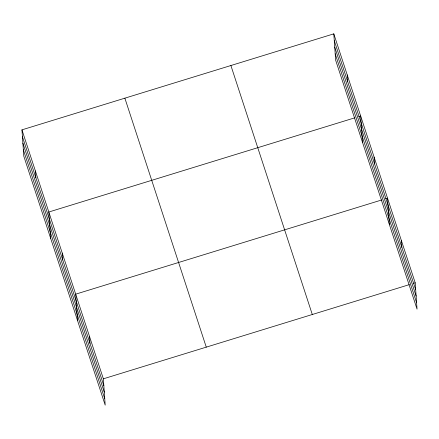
<?xml version="1.0" encoding="UTF-8"?>
<svg xmlns="http://www.w3.org/2000/svg" width="439" height="439" viewBox="0 0 439 439"><rect width="100%" height="100%" fill="white"/><g stroke="black" fill="none" stroke-linecap="round" stroke-linejoin="round"><path stroke-width="0.66" d="M21.95 129.851L103.357 378.819L105.201 405.153L23.794 156.18L21.95 129.851L333.799 33.847L415.206 282.82L417.05 309.149L335.643 60.181L333.799 33.847M354.805 117.817L48.817 212.01L50.655 238.339M358.712 116.609L360.666 116.011L362.51 142.34M381.667 199.975L75.678 294.168L77.522 320.503M385.574 198.774L387.533 198.17L389.371 224.499M103.357 378.819L409.346 284.626M413.253 283.424L415.206 282.82M334.282 40.706L415.689 289.68M334.732 47.132L416.139 296.106M335.193 53.756L416.6 302.723M230.892 65.526L312.299 314.5M124.863 98.171L206.27 347.139M22.427 136.71L103.834 385.678M22.877 143.136L104.284 392.104M23.344 149.754L104.751 398.727M401.372 240.495L401.85 247.355M374.099 157.091L374.577 163.95M347.233 74.926L347.715 81.786M89.518 336.493L89.995 343.353M62.245 253.089L62.728 259.948M35.383 170.93L35.861 177.79"/></g></svg>
